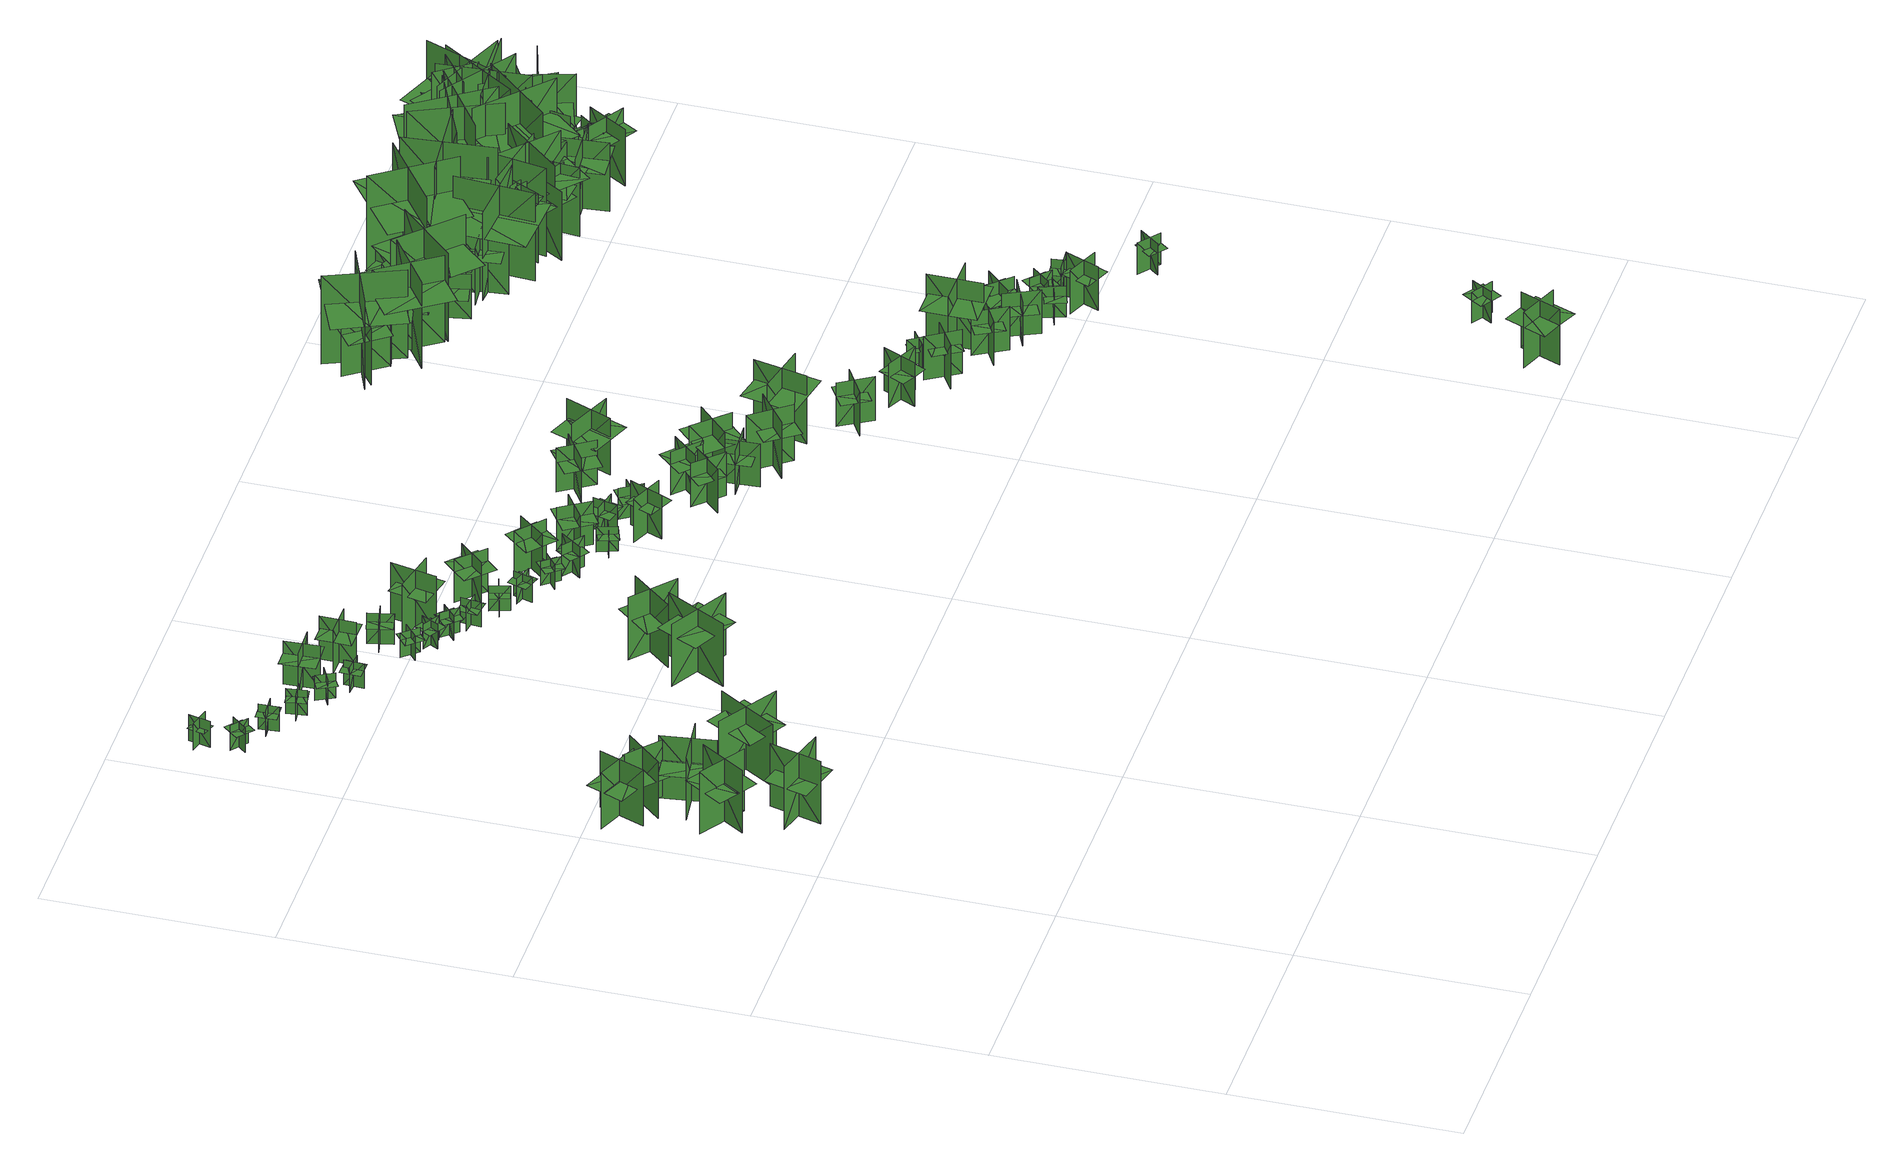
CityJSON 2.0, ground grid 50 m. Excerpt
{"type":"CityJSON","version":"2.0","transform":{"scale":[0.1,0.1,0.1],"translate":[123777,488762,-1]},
"CityObjects":{
"tree1":{"type":"SolitaryVegetationObject","geometry":[{"type":"MultiSurface","lod":"1","boundaries":[[[0,1,2]],[[0,2,3]],[[4,5,6]],[[4,6,7]],[[8,9,10]],[[8,10,11]],[[8,12,13]],[[8,13,9]]]}]},
"tree2":{"type":"SolitaryVegetationObject","geometry":[{"type":"MultiSurface","lod":"1","boundaries":[[[14,15,16]],[[14,16,17]],[[18,19,20]],[[18,20,21]],[[22,23,24]],[[22,24,25]],[[22,26,27]],[[22,27,23]]]}]},
"tree3":{"type":"SolitaryVegetationObject","geometry":[{"type":"MultiSurface","lod":"1","boundaries":[[[28,29,30]],[[28,30,31]],[[32,33,34]],[[32,34,35]],[[36,37,38]],[[36,38,39]],[[36,40,41]],[[36,41,37]]]}]},
"tree4":{"type":"SolitaryVegetationObject","geometry":[{"type":"MultiSurface","lod":"1","boundaries":[[[42,43,44]],[[42,44,45]],[[46,47,48]],[[46,48,49]],[[50,51,52]],[[50,52,53]],[[50,54,55]],[[50,55,51]]]}]},
"tree5":{"type":"SolitaryVegetationObject","geometry":[{"type":"MultiSurface","lod":"1","boundaries":[[[56,57,58]],[[56,58,59]],[[60,61,62]],[[60,62,63]],[[64,65,66]],[[64,66,67]],[[64,68,69]],[[64,69,65]]]}]},
"tree6":{"type":"SolitaryVegetationObject","geometry":[{"type":"MultiSurface","lod":"1","boundaries":[[[70,71,72]],[[70,72,73]],[[74,75,76]],[[74,76,77]],[[78,79,80]],[[78,80,81]],[[78,81,82]],[[78,82,83]]]}]},
"tree7":{"type":"SolitaryVegetationObject","geometry":[{"type":"MultiSurface","lod":"1","boundaries":[[[84,85,86]],[[84,86,87]],[[88,89,90]],[[88,90,91]],[[92,93,94]],[[92,94,95]],[[92,95,96]],[[92,96,97]]]}]},
"tree8":{"type":"SolitaryVegetationObject","geometry":[{"type":"MultiSurface","lod":"1","boundaries":[[[98,99,100]],[[98,100,101]],[[102,103,104]],[[102,104,105]],[[106,107,108]],[[106,108,109]],[[106,109,110]],[[106,110,111]]]}]},
"tree9":{"type":"SolitaryVegetationObject","geometry":[{"type":"MultiSurface","lod":"1","boundaries":[[[112,113,114]],[[112,114,115]],[[116,117,118]],[[116,118,119]],[[120,121,122]],[[120,122,123]],[[120,123,124]],[[120,124,125]]]}]},
"tree10":{"type":"SolitaryVegetationObject","geometry":[{"type":"MultiSurface","lod":"1","boundaries":[[[126,127,128]],[[126,128,129]],[[130,131,132]],[[130,132,133]],[[134,135,136]],[[134,136,137]],[[134,137,138]],[[134,138,139]]]}]},
"tree11":{"type":"SolitaryVegetationObject","geometry":[{"type":"MultiSurface","lod":"1","boundaries":[[[140,141,142]],[[140,142,143]],[[144,145,146]],[[144,146,147]],[[148,149,150]],[[148,150,151]],[[148,151,152]],[[148,152,153]]]}]},
"tree12":{"type":"SolitaryVegetationObject","geometry":[{"type":"MultiSurface","lod":"1","boundaries":[[[154,155,156]],[[154,156,157]],[[158,159,160]],[[158,160,161]],[[162,163,164]],[[162,164,165]],[[162,165,166]],[[162,166,167]]]}]},
"tree13":{"type":"SolitaryVegetationObject","geometry":[{"type":"MultiSurface","lod":"1","boundaries":[[[168,169,170]],[[168,170,171]],[[172,173,174]],[[172,174,175]],[[176,177,178]],[[176,178,179]],[[176,179,180]],[[176,180,181]]]}]},
"tree14":{"type":"SolitaryVegetationObject","geometry":[{"type":"MultiSurface","lod":"1","boundaries":[[[182,183,184]],[[182,184,185]],[[186,187,188]],[[186,188,189]],[[190,191,192]],[[190,192,193]],[[190,193,194]],[[190,194,195]]]}]},
"tree15":{"type":"SolitaryVegetationObject","geometry":[{"type":"MultiSurface","lod":"1","boundaries":[[[196,197,198]],[[196,198,199]],[[200,201,202]],[[200,202,203]],[[204,205,206]],[[204,206,207]],[[204,207,208]],[[204,208,209]]]}]},
"tree16":{"type":"SolitaryVegetationObject","geometry":[{"type":"MultiSurface","lod":"1","boundaries":[[[210,211,212]],[[210,212,213]],[[214,215,216]],[[214,216,217]],[[218,219,220]],[[218,220,221]],[[218,221,222]],[[218,222,223]]]}]},
"tree17":{"type":"SolitaryVegetationObject","geometry":[{"type":"MultiSurface","lod":"1","boundaries":[[[224,225,226]],[[224,226,227]],[[228,229,230]],[[228,230,231]],[[232,233,234]],[[232,234,235]],[[232,236,237]],[[232,237,233]]]}]},
"tree18":{"type":"SolitaryVegetationObject","geometry":[{"type":"MultiSurface","lod":"1","boundaries":[[[238,239,240]],[[238,240,241]],[[242,243,244]],[[242,244,245]],[[246,247,248]],[[246,248,249]],[[246,249,250]],[[246,250,251]]]}]},
"tree19":{"type":"SolitaryVegetationObject","geometry":[{"type":"MultiSurface","lod":"1","boundaries":[[[252,253,254]],[[252,254,255]],[[256,257,258]],[[256,258,259]],[[260,261,262]],[[260,262,263]],[[260,263,264]],[[260,264,265]]]}]},
"tree20":{"type":"SolitaryVegetationObject","geometry":[{"type":"MultiSurface","lod":"1","boundaries":[[[266,267,268]],[[266,268,269]],[[270,271,272]],[[270,272,273]],[[274,275,276]],[[274,276,277]],[[274,277,278]],[[274,278,279]]]}]},
"tree21":{"type":"SolitaryVegetationObject","geometry":[{"type":"MultiSurface","lod":"1","boundaries":[[[280,281,282]],[[280,282,283]],[[284,285,286]],[[284,286,287]],[[288,289,290]],[[288,290,291]],[[288,291,292]],[[288,292,293]]]}]},
"tree22":{"type":"SolitaryVegetationObject","geometry":[{"type":"MultiSurface","lod":"1","boundaries":[[[294,295,296]],[[294,296,297]],[[298,299,300]],[[298,300,301]],[[302,303,304]],[[302,304,305]],[[302,305,306]],[[302,306,307]]]}]},
"tree23":{"type":"SolitaryVegetationObject","geometry":[{"type":"MultiSurface","lod":"1","boundaries":[[[308,309,310]],[[308,310,311]],[[312,313,314]],[[312,314,315]],[[316,317,318]],[[316,318,319]],[[316,319,320]],[[316,320,321]]]}]},
"tree24":{"type":"SolitaryVegetationObject","geometry":[{"type":"MultiSurface","lod":"1","boundaries":[[[322,323,324]],[[322,324,325]],[[326,327,328]],[[326,328,329]],[[330,331,332]],[[330,332,333]],[[330,333,334]],[[330,334,335]]]}]},
"tree25":{"type":"SolitaryVegetationObject","geometry":[{"type":"MultiSurface","lod":"1","boundaries":[[[336,337,338]],[[336,338,339]],[[340,341,342]],[[340,342,343]],[[344,345,346]],[[344,346,347]],[[344,347,348]],[[344,348,349]]]}]},
"tree26":{"type":"SolitaryVegetationObject","geometry":[{"type":"MultiSurface","lod":"1","boundaries":[[[350,351,352]],[[350,352,353]],[[354,355,356]],[[354,356,357]],[[358,359,360]],[[358,360,361]],[[358,361,362]],[[358,362,363]]]}]},
"tree27":{"type":"SolitaryVegetationObject","geometry":[{"type":"MultiSurface","lod":"1","boundaries":[[[364,365,366]],[[364,366,367]],[[368,369,370]],[[368,370,371]],[[372,373,374]],[[372,374,375]],[[372,375,376]],[[372,376,377]]]}]},
"tree28":{"type":"SolitaryVegetationObject","geometry":[{"type":"MultiSurface","lod":"1","boundaries":[[[378,379,380]],[[378,380,381]],[[382,383,384]],[[382,384,385]],[[386,387,388]],[[386,388,389]],[[386,389,390]],[[386,390,391]]]}]},
"tree29":{"type":"SolitaryVegetationObject","geometry":[{"type":"MultiSurface","lod":"1","boundaries":[[[392,393,394]],[[392,394,395]],[[396,397,398]],[[396,398,399]],[[400,401,402]],[[400,402,403]],[[400,403,404]],[[400,404,405]]]}]},
"tree30":{"type":"SolitaryVegetationObject","geometry":[{"type":"MultiSurface","lod":"1","boundaries":[[[406,407,408]],[[406,408,409]],[[410,411,412]],[[410,412,413]],[[414,415,416]],[[414,416,417]],[[414,417,418]],[[414,418,419]]]}]},
"tree31":{"type":"SolitaryVegetationObject","geometry":[{"type":"MultiSurface","lod":"1","boundaries":[[[420,421,422]],[[420,422,423]],[[424,425,426]],[[424,426,427]],[[428,429,430]],[[428,430,431]],[[428,431,432]],[[428,432,433]]]}]},
"tree32":{"type":"SolitaryVegetationObject","geometry":[{"type":"MultiSurface","lod":"1","boundaries":[[[434,435,436]],[[434,436,437]],[[438,439,440]],[[438,440,441]],[[442,443,444]],[[442,444,445]],[[442,445,446]],[[442,446,447]]]}]},
"tree33":{"type":"SolitaryVegetationObject","geometry":[{"type":"MultiSurface","lod":"1","boundaries":[[[448,449,450]],[[448,450,451]],[[452,453,454]],[[452,454,455]],[[456,457,458]],[[456,458,459]],[[456,459,460]],[[456,460,461]]]}]},
"tree34":{"type":"SolitaryVegetationObject","geometry":[{"type":"MultiSurface","lod":"1","boundaries":[[[462,463,464]],[[462,464,465]],[[466,467,468]],[[466,468,469]],[[470,471,472]],[[470,472,473]],[[470,473,474]],[[470,474,475]]]}]},
"tree35":{"type":"SolitaryVegetationObject","geometry":[{"type":"MultiSurface","lod":"1","boundaries":[[[476,477,478]],[[476,478,479]],[[480,481,482]],[[480,482,483]],[[484,485,486]],[[484,486,487]],[[484,487,488]],[[484,488,489]]]}]},
"tree36":{"type":"SolitaryVegetationObject","geometry":[{"type":"MultiSurface","lod":"1","boundaries":[[[490,491,492]],[[490,492,493]],[[494,495,496]],[[494,496,497]],[[498,499,500]],[[498,500,501]],[[498,501,502]],[[498,502,503]]]}]},
"tree37":{"type":"SolitaryVegetationObject","geometry":[{"type":"MultiSurface","lod":"1","boundaries":[[[504,505,506]],[[504,506,507]],[[508,509,510]],[[508,510,511]],[[512,513,514]],[[512,514,515]],[[512,515,516]],[[512,516,517]]]}]},
"tree38":{"type":"SolitaryVegetationObject","geometry":[{"type":"MultiSurface","lod":"1","boundaries":[[[518,519,520]],[[518,520,521]],[[522,523,524]],[[522,524,525]],[[526,527,528]],[[526,528,529]],[[526,529,530]],[[526,530,531]]]}]},
"tree39":{"type":"SolitaryVegetationObject","geometry":[{"type":"MultiSurface","lod":"1","boundaries":[[[532,533,534]],[[532,534,535]],[[536,537,538]],[[536,538,539]],[[540,541,542]],[[540,542,543]],[[540,543,544]],[[540,544,545]]]}]},
"tree40":{"type":"SolitaryVegetationObject","geometry":[{"type":"MultiSurface","lod":"1","boundaries":[[[546,547,548]],[[546,548,549]],[[550,551,552]],[[550,552,553]],[[554,555,556]],[[554,556,557]],[[554,557,558]],[[554,558,559]]]}]},
"tree41":{"type":"SolitaryVegetationObject","geometry":[{"type":"MultiSurface","lod":"1","boundaries":[[[560,561,562]],[[560,562,563]],[[564,565,566]],[[564,566,567]],[[568,569,570]],[[568,570,571]],[[568,571,572]],[[568,572,573]]]}]},
"tree42":{"type":"SolitaryVegetationObject","geometry":[{"type":"MultiSurface","lod":"1","boundaries":[[[574,575,576]],[[574,576,577]],[[578,579,580]],[[578,580,581]],[[582,583,584]],[[582,584,585]],[[582,585,586]],[[582,586,587]]]}]},
"tree43":{"type":"SolitaryVegetationObject","geometry":[{"type":"MultiSurface","lod":"1","boundaries":[[[588,589,590]],[[588,590,591]],[[592,593,594]],[[592,594,595]],[[596,597,598]],[[596,598,599]],[[596,599,600]],[[596,600,601]]]}]},
"tree44":{"type":"SolitaryVegetationObject","geometry":[{"type":"MultiSurface","lod":"1","boundaries":[[[602,603,604]],[[602,604,605]],[[606,607,608]],[[606,608,609]],[[610,611,612]],[[610,612,613]],[[610,613,614]],[[610,614,615]]]}]},
"tree45":{"type":"SolitaryVegetationObject","geometry":[{"type":"MultiSurface","lod":"1","boundaries":[[[616,617,618]],[[616,618,619]],[[620,621,622]],[[620,622,623]],[[624,625,626]],[[624,626,627]],[[624,627,628]],[[624,628,629]]]}]},
"tree46":{"type":"SolitaryVegetationObject","geometry":[{"type":"MultiSurface","lod":"1","boundaries":[[[630,631,632]],[[630,632,633]],[[634,635,636]],[[634,636,637]],[[638,639,640]],[[638,640,641]],[[638,641,642]],[[638,642,643]]]}]},
"tree47":{"type":"SolitaryVegetationObject","geometry":[{"type":"MultiSurface","lod":"1","boundaries":[[[644,645,646]],[[644,646,647]],[[648,649,650]],[[648,650,651]],[[652,653,654]],[[652,654,655]],[[652,656,657]],[[652,657,653]]]}]},
"tree48":{"type":"SolitaryVegetationObject","geometry":[{"type":"MultiSurface","lod":"1","boundaries":[[[658,659,660]],[[658,660,661]],[[662,663,664]],[[662,664,665]],[[666,667,668]],[[666,668,669]],[[666,669,670]],[[666,670,671]]]}]},
"tree49":{"type":"SolitaryVegetationObject","geometry":[{"type":"MultiSurface","lod":"1","boundaries":[[[672,673,674]],[[672,674,675]],[[676,677,678]],[[676,678,679]],[[680,681,682]],[[680,682,683]],[[680,683,684]],[[680,684,685]]]}]},
"tree50":{"type":"SolitaryVegetationObject","geometry":[{"type":"MultiSurface","lod":"1","boundaries":[[[686,687,688]],[[686,688,689]],[[690,691,692]],[[690,692,693]],[[694,695,696]],[[694,696,697]],[[694,697,698]],[[694,698,699]]]}]},
"tree51":{"type":"SolitaryVegetationObject","geometry":[{"type":"MultiSurface","lod":"1","boundaries":[[[700,701,702]],[[700,702,703]],[[704,705,706]],[[704,706,707]],[[708,709,710]],[[708,710,711]],[[708,712,713]],[[708,713,709]]]}]},
"tree52":{"type":"SolitaryVegetationObject","geometry":[{"type":"MultiSurface","lod":"1","boundaries":[[[714,715,716]],[[714,716,717]],[[718,719,720]],[[718,720,721]],[[722,723,724]],[[722,724,725]],[[722,725,726]],[[722,726,727]]]}]},
"tree53":{"type":"SolitaryVegetationObject","geometry":[{"type":"MultiSurface","lod":"1","boundaries":[[[728,729,730]],[[728,730,731]],[[732,733,734]],[[732,734,735]],[[736,737,738]],[[736,738,739]],[[736,739,740]],[[736,740,741]]]}]},
"tree54":{"type":"SolitaryVegetationObject","geometry":[{"type":"MultiSurface","lod":"1","boundaries":[[[742,743,744]],[[742,744,745]],[[746,747,748]],[[746,748,749]],[[750,751,752]],[[750,752,753]],[[750,753,754]],[[750,754,755]]]}]},
"tree55":{"type":"SolitaryVegetationObject","geometry":[{"type":"MultiSurface","lod":"1","boundaries":[[[756,757,758]],[[756,758,759]],[[760,761,762]],[[760,762,763]],[[764,765,766]],[[764,766,767]],[[764,768,769]],[[764,769,765]]]}]},
"tree56":{"type":"SolitaryVegetationObject","geometry":[{"type":"MultiSurface","lod":"1","boundaries":[[[770,771,772]],[[770,772,773]],[[774,775,776]],[[774,776,777]],[[778,779,780]],[[778,780,781]],[[778,781,782]],[[778,782,783]]]}]},
"tree57":{"type":"SolitaryVegetationObject","geometry":[{"type":"MultiSurface","lod":"1","boundaries":[[[784,785,786]],[[784,786,787]],[[788,789,790]],[[788,790,791]],[[792,793,794]],[[792,794,795]],[[792,796,797]],[[792,797,793]]]}]},
"tree58":{"type":"SolitaryVegetationObject","geometry":[{"type":"MultiSurface","lod":"1","boundaries":[[[798,799,800]],[[798,800,801]],[[802,803,804]],[[802,804,805]],[[806,807,808]],[[806,808,809]],[[806,809,810]],[[806,810,811]]]}]},
"tree59":{"type":"SolitaryVegetationObject","geometry":[{"type":"MultiSurface","lod":"1","boundaries":[[[812,813,814]],[[812,814,815]],[[816,817,818]],[[816,818,819]],[[820,821,822]],[[820,822,823]],[[820,823,824]],[[820,824,825]]]}]},
"tree60":{"type":"SolitaryVegetationObject","geometry":[{"type":"MultiSurface","lod":"1","boundaries":[[[826,827,828]],[[826,828,829]],[[830,831,832]],[[830,832,833]],[[834,835,836]],[[834,836,837]],[[834,837,838]],[[834,838,839]]]}]},
"tree61":{"type":"SolitaryVegetationObject","geometry":[{"type":"MultiSurface","lod":"1","boundaries":[[[840,841,842]],[[840,842,843]],[[844,845,846]],[[844,846,847]],[[848,849,850]],[[848,850,851]],[[848,851,852]],[[848,852,853]]]}]},
"tree62":{"type":"SolitaryVegetationObject","geometry":[{"type":"MultiSurface","lod":"1","boundaries":[[[854,855,856]],[[854,856,857]],[[858,859,860]],[[858,860,861]],[[862,863,864]],[[862,864,865]],[[862,865,866]],[[862,866,867]]]}]},
"tree63":{"type":"SolitaryVegetationObject","geometry":[{"type":"MultiSurface","lod":"1","boundaries":[[[868,869,870]],[[868,870,871]],[[872,873,874]],[[872,874,875]],[[876,877,878]],[[876,878,879]],[[876,879,880]],[[876,880,881]]]}]},
"tree64":{"type":"SolitaryVegetationObject","geometry":[{"type":"MultiSurface","lod":"1","boundaries":[[[882,883,884]],[[882,884,885]],[[886,887,888]],[[886,888,889]],[[890,891,892]],[[890,892,893]],[[890,893,894]],[[890,894,895]]]}]},
"tree65":{"type":"SolitaryVegetationObject","geometry":[{"type":"MultiSurface","lod":"1","boundaries":[[[896,897,898]],[[896,898,899]],[[900,901,902]],[[900,902,903]],[[904,905,906]],[[904,906,907]],[[904,907,908]],[[904,908,909]]]}]},
"tree66":{"type":"SolitaryVegetationObject","geometry":[{"type":"MultiSurface","lod":"1","boundaries":[[[910,911,912]],[[910,912,913]],[[914,915,916]],[[914,916,917]],[[918,919,920]],[[918,920,921]],[[918,922,923]],[[918,923,919]]]}]},
"tree67":{"type":"SolitaryVegetationObject","geometry":[{"type":"MultiSurface","lod":"1","boundaries":[[[924,925,926]],[[924,926,927]],[[928,929,930]],[[928,930,931]],[[932,933,934]],[[932,934,935]],[[932,935,936]],[[932,936,937]]]}]},
"tree68":{"type":"SolitaryVegetationObject","geometry":[{"type":"MultiSurface","lod":"1","boundaries":[[[938,939,940]],[[938,940,941]],[[942,943,944]],[[942,944,945]],[[946,947,948]],[[946,948,949]],[[946,949,950]],[[946,950,951]]]}]},
"tree69":{"type":"SolitaryVegetationObject","geometry":[{"type":"MultiSurface","lod":"1","boundaries":[[[952,953,954]],[[952,954,955]],[[956,957,958]],[[956,958,959]],[[960,961,962]],[[960,962,963]],[[960,963,964]],[[960,964,965]]]}]},
"tree70":{"type":"SolitaryVegetationObject","geometry":[{"type":"MultiSurface","lod":"1","boundaries":[[[966,967,968]],[[966,968,969]],[[970,971,972]],[[970,972,973]],[[974,975,976]],[[974,976,977]],[[974,977,978]],[[974,978,979]]]}]},
"tree71":{"type":"SolitaryVegetationObject","geometry":[{"type":"MultiSurface","lod":"1","boundaries":[[[980,981,982]],[[980,982,983]],[[984,985,986]],[[984,986,987]],[[988,989,990]],[[988,990,991]],[[988,991,992]],[[988,992,993]]]}]},
"tree72":{"type":"SolitaryVegetationObject","geometry":[{"type":"MultiSurface","lod":"1","boundaries":[[[994,995,996]],[[994,996,997]],[[998,999,1000]],[[998,1000,1001]],[[1002,1003,1004]],[[1002,1004,1005]],[[1002,1005,1006]],[[1002,1006,1007]]]}]},
"tree73":{"type":"SolitaryVegetationObject","geometry":[{"type":"MultiSurface","lod":"1","boundaries":[[[1008,1009,1010]],[[1008,1010,1011]],[[1012,1013,1014]],[[1012,1014,1015]],[[1016,1017,1018]],[[1016,1018,1019]],[[1016,1020,1021]],[[1016,1021,1017]]]}]},
"tree74":{"type":"SolitaryVegetationObject","geometry":[{"type":"MultiSurface","lod":"1","boundaries":[[[1022,1023,1024]],[[1022,1024,1025]],[[1026,1027,1028]],[[1026,1028,1029]],[[1030,1031,1032]],[[1030,1032,1033]],[[1030,1034,1035]],[[1030,1035,1031]]]}]},
"tree75":{"type":"SolitaryVegetationObject","geometry":[{"type":"MultiSurface","lod":"1","boundaries":[[[1036,1037,1038]],[[1036,1038,1039]],[[1040,1041,1042]],[[1040,1042,1043]],[[1044,1045,1046]],[[1044,1046,1047]],[[1044,1047,1048]],[[1044,1048,1049]]]}]},
"tree76":{"type":"SolitaryVegetationObject","geometry":[{"type":"MultiSurface","lod":"1","boundaries":[[[1050,1051,1052]],[[1050,1052,1053]],[[1054,1055,1056]],[[1054,1056,1057]],[[1058,1059,1060]],[[1058,1060,1061]],[[1058,1061,1062]],[[1058,1062,1063]]]}]},
"tree77":{"type":"SolitaryVegetationObject","geometry":[{"type":"MultiSurface","lod":"1","boundaries":[[[1064,1065,1066]],[[1064,1066,1067]],[[1068,1069,1070]],[[1068,1070,1071]],[[1072,1073,1074]],[[1072,1074,1075]],[[1072,1075,1076]],[[1072,1076,1077]]]}]},
"tree78":{"type":"SolitaryVegetationObject","geometry":[{"type":"MultiSurface","lod":"1","boundaries":[[[1078,1079,1080]],[[1078,1080,1081]],[[1082,1083,1084]],[[1082,1084,1085]],[[1086,1087,1088]],[[1086,1088,1089]],[[1086,1089,1090]],[[1086,1090,1091]]]}]},
"tree79":{"type":"SolitaryVegetationObject","geometry":[{"type":"MultiSurface","lod":"1","boundaries":[[[1092,1093,1094]],[[1092,1094,1095]],[[1096,1097,1098]],[[1096,1098,1099]],[[1100,1101,1102]],[[1100,1102,1103]],[[1100,1104,1105]],[[1100,1105,1101]]]}]},
"tree80":{"type":"SolitaryVegetationObject","geometry":[{"type":"MultiSurface","lod":"1","boundaries":[[[1106,1107,1108]],[[1106,1108,1109]],[[1110,1111,1112]],[[1110,1112,1113]],[[1114,1115,1116]],[[1114,1116,1117]],[[1114,1117,1118]],[[1114,1118,1119]]]}]},
"tree81":{"type":"SolitaryVegetationObject","geometry":[{"type":"MultiSurface","lod":"1","boundaries":[[[1120,1121,1122]],[[1120,1122,1123]],[[1124,1125,1126]],[[1124,1126,1127]],[[1128,1129,1130]],[[1128,1130,1131]],[[1128,1131,1132]],[[1128,1132,1133]]]}]},
"tree82":{"type":"SolitaryVegetationObject","geometry":[{"type":"MultiSurface","lod":"1","boundaries":[[[1134,1135,1136]],[[1134,1136,1137]],[[1138,1139,1140]],[[1138,1140,1141]],[[1142,1143,1144]],[[1142,1144,1145]],[[1142,1146,1147]],[[1142,1147,1143]]]}]},
"tree83":{"type":"SolitaryVegetationObject","geometry":[{"type":"MultiSurface","lod":"1","boundaries":[[[1148,1149,1150]],[[1148,1150,1151]],[[1152,1153,1154]],[[1152,1154,1155]],[[1156,1157,1158]],[[1156,1158,1159]],[[1156,1159,1160]],[[1156,1160,1161]]]}]},
"tree84":{"type":"SolitaryVegetationObject","geometry":[{"type":"MultiSurface","lod":"1","boundaries":[[[1162,1163,1164]],[[1162,1164,1165]],[[1166,1167,1168]],[[1166,1168,1169]],[[1170,1171,1172]],[[1170,1172,1173]],[[1170,1173,1174]],[[1170,1174,1175]]]}]},
"tree85":{"type":"SolitaryVegetationObject","geometry":[{"type":"MultiSurface","lod":"1","boundaries":[[[1176,1177,1178]],[[1176,1178,1179]],[[1180,1181,1182]],[[1180,1182,1183]],[[1184,1185,1186]],[[1184,1186,1187]],[[1184,1187,1188]],[[1184,1188,1189]]]}]},
"tree86":{"type":"SolitaryVegetationObject","geometry":[{"type":"MultiSurface","lod":"1","boundaries":[[[1190,1191,1192]],[[1190,1192,1193]],[[1194,1195,1196]],[[1194,1196,1197]],[[1198,1199,1200]],[[1198,1200,1201]],[[1198,1201,1202]],[[1198,1202,1203]]]}]},
"tree87":{"type":"SolitaryVegetationObject","geometry":[{"type":"MultiSurface","lod":"1","boundaries":[[[1204,1205,1206]],[[1204,1206,1207]],[[1208,1209,1210]],[[1208,1210,1211]],[[1212,1213,1214]],[[1212,1214,1215]],[[1212,1215,1216]],[[1212,1216,1217]]]}]},
"tree88":{"type":"SolitaryVegetationObject","geometry":[{"type":"MultiSurface","lod":"1","boundaries":[[[1218,1219,1220]],[[1218,1220,1221]],[[1222,1223,1224]],[[1222,1224,1225]],[[1226,1227,1228]],[[1226,1228,1229]],[[1226,1229,1230]],[[1226,1230,1231]]]}]},
"tree89":{"type":"SolitaryVegetationObject","geometry":[{"type":"MultiSurface","lod":"1","boundaries":[[[1232,1233,1234]],[[1232,1234,1235]],[[1236,1237,1238]],[[1236,1238,1239]],[[1240,1241,1242]],[[1240,1242,1243]],[[1240,1243,1244]],[[1240,1244,1245]]]}]},
"tree90":{"type":"SolitaryVegetationObject","geometry":[{"type":"MultiSurface","lod":"1","boundaries":[[[1246,1247,1248]],[[1246,1248,1249]],[[1250,1251,1252]],[[1250,1252,1253]],[[1254,1255,1256]],[[1254,1256,1257]],[[1254,1258,1259]],[[1254,1259,1255]]]}]},
"tree91":{"type":"SolitaryVegetationObject","geometry":[{"type":"MultiSurface","lod":"1","boundaries":[[[1260,1261,1262]],[[1260,1262,1263]],[[1264,1265,1266]],[[1264,1266,1267]],[[1268,1269,1270]],[[1268,1270,1271]],[[1268,1271,1272]],[[1268,1272,1273]]]}]},
"tree92":{"type":"SolitaryVegetationObject","geometry":[{"type":"MultiSurface","lod":"1","boundaries":[[[1274,1275,1276]],[[1274,1276,1277]],[[1278,1279,1280]],[[1278,1280,1281]],[[1282,1283,1284]],[[1282,1284,1285]],[[1282,1285,1286]],[[1282,1286,1287]]]}]},
"tree93":{"type":"SolitaryVegetationObject","geometry":[{"type":"MultiSurface","lod":"1","boundaries":[[[1288,1289,1290]],[[1288,1290,1291]],[[1292,1293,1294]],[[1292,1294,1295]],[[1296,1297,1298]],[[1296,1298,1299]],[[1296,1299,1300]],[[1296,1300,1301]]]}]},
"tree94":{"type":"SolitaryVegetationObject","geometry":[{"type":"MultiSurface","lod":"1","boundaries":[[[1302,1303,1304]],[[1302,1304,1305]],[[1306,1307,1308]],[[1306,1308,1309]],[[1310,1311,1307]],[[1310,1307,1306]],[[1312,1313,1303]],[[1312,1303,1302]],[[1314,1315,1316]],[[1314,1316,1317]],[[1318,1319,1320]],[[1318,1320,1321]]]}]},
"tree95":{"type":"SolitaryVegetationObject","geometry":[{"type":"MultiSurface","lod":"1","boundaries":[[[1322,1323,1324]],[[1322,1324,1325]],[[1326,1327,1328]],[[1326,1328,1329]],[[1330,1331,1332]],[[1330,1332,1333]],[[1330,1333,1334]],[[1330,1334,1335]]]}]},
"tree96":{"type":"SolitaryVegetationObject","geometry":[{"type":"MultiSurface","lod":"1","boundaries":[[[1336,1337,1338]],[[1336,1338,1339]],[[1340,1341,1342]],[[1340,1342,1343]],[[1344,1345,1346]],[[1344,1346,1347]],[[1344,1347,1348]],[[1344,1348,1349]]]}]},
"tree97":{"type":"SolitaryVegetationObject","geometry":[{"type":"MultiSurface","lod":"1","boundaries":[[[1350,1351,1352]],[[1350,1352,1353]],[[1354,1355,1356]],[[1354,1356,1357]],[[1358,1359,1360]],[[1358,1360,1361]],[[1358,1361,1362]],[[1358,1362,1363]]]}]},
"tree98":{"type":"SolitaryVegetationObject","geometry":[{"type":"MultiSurface","lod":"1","boundaries":[[[1364,1365,1366]],[[1364,1366,1367]],[[1368,1369,1370]],[[1368,1370,1371]],[[1372,1373,1374]],[[1372,1374,1375]],[[1372,1375,1376]],[[1372,1376,1377]]]}]}
},
"vertices":[
[81,1182,21],[146,1283,21],[146,1283,177],[81,1182,177],[155,1199,21],[155,1199,177],[54,1264,177],[54,1264,21],[81,1191,117],[138,1279,117],[97,1306,117],[40,1218,117],[124,1164,117],[181,1252,117],
[117,1421,21],[17,1461,21],[17,1461,161],[117,1421,161],[90,1483,21],[90,1483,161],[50,1382,161],[50,1382,21],[109,1419,107],[22,1455,107],[5,1414,107],[93,1379,107],[126,1462,107],[39,1497,107],
[122,1105,17],[238,1072,17],[238,1072,173],[122,1105,173],[160,1039,17],[160,1039,173],[192,1155,173],[192,1155,17],[131,1107,113],[232,1079,113],[245,1126,113],[144,1154,113],[117,1058,113],[218,1030,113],
[153,1439,23],[81,1359,23],[81,1359,164],[153,1439,164],[85,1435,23],[85,1435,164],[166,1363,164],[166,1363,23],[152,1431,110],[88,1361,110],[121,1331,110],[184,1402,110],[118,1462,110],[55,1391,110],
[170,1260,19],[155,1379,19],[155,1379,175],[170,1260,175],[215,1319,19],[215,1319,175],[96,1304,175],[96,1304,19],[164,1267,115],[151,1371,115],[102,1365,115],[115,1260,115],[214,1273,115],[201,1377,115],
[337,1298,20],[254,1167,20],[254,1167,175],[337,1298,175],[235,1275,20],[235,1275,175],[367,1191,175],[367,1191,20],[330,1287,134],[285,1313,134],[224,1207,134],[269,1182,134],[314,1156,134],[375,1261,134],
[105,2260,21],[76,2226,21],[76,2226,83],[105,2260,83],[75,2258,21],[109,2229,21],[109,2229,83],[75,2258,83],[75,2258,66],[61,2241,66],[94,2212,66],[109,2229,66],[123,2246,66],[90,2275,66],
[70,2299,24],[82,2347,24],[82,2347,89],[70,2299,89],[100,2317,24],[52,2329,24],[52,2329,89],[100,2317,89],[94,2318,65],[99,2338,65],[66,2346,65],[61,2327,65],[56,2307,65],[89,2298,65],
[159,2223,23],[162,2179,23],[162,2179,85],[159,2223,85],[139,2201,23],[184,2204,23],[184,2204,85],[139,2201,85],[139,2201,67],[141,2179,67],[185,2182,67],[184,2204,67],[182,2226,67],[138,2223,67],
[233,2140,22],[227,2184,22],[227,2184,84],[233,2140,84],[251,2163,22],[207,2157,22],[207,2157,84],[251,2163,84],[251,2163,67],[248,2185,67],[204,2179,67],[207,2157,67],[210,2135,67],[254,2142,67],
[276,2109,24],[316,2129,24],[316,2129,86],[276,2109,86],[304,2100,24],[284,2139,24],[284,2139,86],[304,2100,86],[304,2100,68],[324,2110,68],[304,2149,68],[284,2139,68],[264,2129,68],[285,2090,68],
[351,2097,25],[349,2053,25],[349,2053,87],[351,2097,87],[329,2078,25],[373,2075,25],[373,2075,87],[329,2078,87],[329,2078,70],[328,2055,70],[372,2053,70],[373,2075,70],[374,2098,70],[330,2100,70],
[286,2174,24],[364,2177,24],[364,2177,132],[286,2174,132],[324,2139,24],[321,2216,24],[321,2216,132],[324,2139,132],[324,2139,102],[363,2141,102],[359,2218,102],[321,2216,102],[282,2215,102],[285,2137,102],
[524,1455,26],[659,1380,26],[659,1380,181],[524,1455,181],[553,1355,26],[553,1355,181],[628,1491,181],[628,1491,26],[535,1448,140],[512,1402,140],[621,1348,140],[644,1394,140],[667,1440,140],[559,1495,140],
[419,2090,27],[420,2168,27],[420,2168,135],[419,2090,135],[456,2126,27],[379,2127,27],[379,2127,135],[456,2126,135],[456,2126,105],[457,2165,105],[379,2166,105],[379,2127,105],[378,2089,105],[455,2087,105],
[503,1979,24],[474,2013,24],[474,2013,85],[503,1979,85],[505,2009,24],[472,1980,24],[472,1980,85],[505,2009,85],[505,2009,68],[491,2026,68],[457,1997,68],[472,1980,68],[486,1963,68],[520,1992,68],
[673,1574,19],[594,1483,19],[594,1483,175],[673,1574,175],[598,1568,19],[598,1568,175],[689,1489,175],[689,1489,19],[672,1565,115],[603,1486,115],[640,1454,115],[709,1533,115],[634,1598,115],[565,1519,115],
[513,1975,26],[551,1953,26],[551,1953,87],[513,1975,87],[520,1947,26],[542,1985,26],[542,1985,87],[520,1947,87],[520,1947,70],[539,1935,70],[561,1973,70],[542,1985,70],[523,1996,70],[501,1958,70],
[530,2070,26],[476,2058,26],[476,2058,103],[530,2070,103],[499,2090,26],[511,2036,26],[511,2036,103],[499,2090,103],[499,2090,82],[472,2084,82],[484,2030,82],[511,2036,82],[538,2042,82],[526,2096,82],
[558,1953,27],[588,1920,27],[588,1920,88],[558,1953,88],[557,1923,27],[590,1953,27],[590,1953,88],[557,1923,88],[557,1923,71],[572,1907,71],[605,1937,71],[590,1953,71],[574,1969,71],[542,1939,71],
[574,1965,27],[596,2067,27],[596,2067,166],[574,1965,166],[630,2002,27],[630,2002,166],[528,2024,166],[528,2024,27],[630,2002,122],[640,2044,122],[558,2062,122],[548,2020,122],[539,1977,122],[621,1959,122],
[641,1903,25],[597,1908,25],[597,1908,87],[641,1903,87],[623,1927,25],[618,1883,25],[618,1883,87],[623,1927,87],[623,1927,69],[601,1929,69],[596,1885,69],[618,1883,69],[640,1880,69],[645,1924,69],
[679,1884,23],[692,1842,23],[692,1842,85],[679,1884,85],[665,1858,23],[708,1871,23],[708,1871,85],[665,1858,85],[665,1858,68],[672,1837,68],[714,1850,68],[708,1871,68],[701,1892,68],[659,1879,68],
[745,1850,22],[732,1808,22],[732,1808,84],[745,1850,84],[719,1837,22],[761,1823,22],[761,1823,84],[719,1837,84],[719,1837,67],[712,1816,67],[754,1802,67],[761,1823,67],[768,1845,67],[726,1858,67],
[689,1903,26],[742,1959,26],[742,1959,133],[689,1903,133],[740,1904,26],[685,1958,26],[685,1958,133],[740,1904,133],[740,1904,103],[767,1932,103],[711,1986,103],[685,1958,103],[658,1930,103],[714,1876,103],
[823,1803,22],[788,1776,22],[788,1776,83],[823,1803,83],[793,1807,22],[821,1772,22],[821,1772,83],[793,1807,83],[793,1807,66],[776,1793,66],[803,1758,66],[821,1772,66],[838,1786,66],[811,1821,66],
[835,1775,22],[881,1740,22],[881,1740,100],[835,1775,100],[840,1738,22],[840,1738,100],[875,1785,100],[875,1785,22],[840,1738,75],[859,1724,75],[888,1761,75],[868,1775,75],[849,1790,75],[821,1753,75],
[869,1817,26],[809,1867,26],[809,1867,134],[869,1817,134],[865,1869,26],[815,1810,26],[815,1810,134],[865,1869,134],[865,1869,104],[835,1894,104],[785,1835,104],[815,1810,104],[844,1785,104],[894,1844,104],
[951,1688,22],[936,1730,22],[936,1730,84],[951,1688,84],[964,1714,22],[922,1700,22],[922,1700,84],[964,1714,84],[964,1714,66],[956,1735,66],[915,1721,66],[922,1700,66],[929,1679,66],[971,1694,66],
[961,1796,27],[896,1753,27],[896,1753,135],[961,1796,135],[911,1807,27],[953,1742,27],[953,1742,135],[911,1807,135],[911,1807,105],[878,1785,105],[921,1721,105],[953,1742,105],[986,1763,105],[943,1828,105],
[1008,1757,26],[994,1703,26],[994,1703,103],[1008,1757,103],[976,1738,26],[1030,1725,26],[1030,1725,103],[976,1738,103],[976,1738,81],[970,1712,81],[1023,1698,81],[1030,1725,81],[1037,1751,81],[983,1765,81],
[1016,1615,21],[1048,1690,21],[1048,1690,130],[1016,1615,130],[1064,1635,21],[1064,1635,130],[989,1667,130],[989,1667,21],[1064,1635,96],[1078,1666,96],[1018,1692,96],[1004,1661,96],[991,1630,96],[1050,1604,96],
[1088,1710,25],[1043,1678,25],[1043,1678,102],[1088,1710,102],[1052,1717,25],[1084,1671,25],[1084,1671,102],[1052,1717,102],[1052,1717,80],[1029,1701,80],[1061,1655,80],[1084,1671,80],[1106,1687,80],[1074,1733,80],
[1191,1589,21],[1134,1531,21],[1134,1531,130],[1191,1589,130],[1139,1589,21],[1139,1589,130],[1197,1531,130],[1197,1531,21],[1139,1589,95],[1115,1565,95],[1161,1519,95],[1185,1543,95],[1209,1567,95],[1163,1613,95],
[1165,1638,23],[1221,1586,23],[1221,1586,131],[1165,1638,131],[1166,1587,23],[1219,1644,23],[1219,1644,131],[1166,1587,131],[1166,1587,101],[1195,1560,101],[1247,1617,101],[1219,1644,101],[1190,1670,101],[1138,1613,101],
[1089,1805,25],[1163,1853,25],[1163,1853,135],[1089,1805,135],[1158,1791,25],[1110,1864,25],[1110,1864,135],[1158,1791,135],[1097,1803,99],[1120,1769,99],[1193,1819,99],[1170,1852,99],[1147,1886,99],[1075,1836,99],
[1237,1552,23],[1241,1471,23],[1241,1471,131],[1237,1552,131],[1202,1513,23],[1202,1513,131],[1284,1518,131],[1284,1518,23],[1202,1513,97],[1204,1480,97],[1269,1483,97],[1267,1517,97],[1265,1551,97],[1201,1547,97],
[1290,1544,22],[1221,1615,22],[1221,1615,161],[1290,1544,161],[1291,1610,22],[1220,1540,22],[1220,1540,161],[1291,1610,161],[1291,1610,122],[1257,1646,122],[1185,1576,122],[1220,1540,122],[1255,1505,122],[1326,1575,122],
[1279,1437,25],[1363,1501,25],[1363,1501,165],[1279,1437,165],[1346,1429,25],[1346,1429,165],[1282,1512,165],[1282,1512,25],[1346,1429,121],[1381,1455,121],[1330,1522,121],[1295,1495,121],[1260,1469,121],[1311,1402,121],
[1243,1879,22],[1200,1775,22],[1200,1775,163],[1243,1879,163],[1160,1845,22],[1265,1802,22],[1265,1802,163],[1160,1845,163],[1233,1876,117],[1185,1895,117],[1143,1790,117],[1192,1771,117],[1241,1752,117],[1282,1857,117],
[1414,1422,20],[1439,1541,20],[1439,1541,190],[1414,1422,190],[1482,1466,20],[1363,1491,20],[1363,1491,190],[1482,1466,190],[1482,1466,142],[1494,1526,142],[1375,1551,142],[1363,1491,142],[1350,1431,142],[1469,1407,142],
[1534,1367,24],[1464,1325,24],[1464,1325,133],[1534,1367,133],[1483,1380,24],[1483,1380,133],[1525,1310,133],[1525,1310,24],[1483,1380,99],[1454,1362,99],[1487,1306,99],[1517,1324,99],[1546,1341,99],[1512,1397,99],
[1576,1296,24],[1649,1260,24],[1649,1260,132],[1576,1296,132],[1593,1246,24],[1593,1246,132],[1629,1320,132],[1629,1320,24],[1593,1246,98],[1624,1232,98],[1652,1290,98],[1622,1305,98],[1591,1320,98],[1563,1261,98],
[1728,1184,25],[1685,1253,25],[1685,1253,134],[1728,1184,134],[1739,1235,25],[1739,1235,134],[1670,1192,134],[1670,1192,25],[1739,1235,100],[1721,1264,100],[1666,1230,100],[1684,1201,100],[1702,1172,100],[1757,1206,100],
[1744,1256,29],[1716,1297,29],[1716,1297,94],[1744,1256,94],[1750,1290,29],[1710,1263,29],[1710,1263,94],[1750,1290,94],[1746,1287,69],[1734,1304,69],[1705,1285,69],[1717,1268,69],[1728,1251,69],[1757,1270,69],
[2147,58,25],[2055,95,25],[2055,95,163],[2147,58,163],[2122,119,25],[2085,27,25],[2085,27,163],[2122,119,163],[2122,119,124],[2076,138,124],[2038,46,124],[2085,27,124],[2131,8,124],[2168,101,124],
[1456,2310,12],[1393,2396,12],[1393,2396,153],[1456,2310,153],[1468,2394,12],[1382,2330,12],[1382,2330,153],[1468,2394,153],[1451,2318,117],[1393,2396,117],[1359,2371,117],[1417,2293,117],[1484,2343,117],[1426,2421,117],
[1842,1170,25],[1771,1130,25],[1771,1130,134],[1842,1170,134],[1792,1183,25],[1792,1183,134],[1832,1113,134],[1832,1113,25],[1792,1183,100],[1762,1167,100],[1794,1110,100],[1824,1127,100],[1853,1144,100],[1821,1200,100],
[1365,2339,10],[1528,2405,10],[1528,2405,230],[1365,2339,230],[1494,2285,10],[1427,2448,10],[1427,2448,230],[1494,2285,230],[1379,2332,159],[1412,2257,159],[1573,2326,159],[1541,2401,159],[1509,2476,159],[1347,2406,159],
[1816,1163,23],[1816,1284,23],[1816,1284,192],[1816,1163,192],[1874,1219,23],[1752,1220,23],[1752,1220,192],[1874,1219,192],[1874,1219,145],[1874,1280,145],[1752,1281,145],[1752,1220,145],[1752,1159,145],[1873,1159,145],
[1456,2310,11],[1560,2331,11],[1560,2331,152],[1456,2310,152],[1526,2264,11],[1505,2368,11],[1505,2368,152],[1526,2264,152],[1465,2311,115],[1560,2331,115],[1552,2372,115],[1456,2353,115],[1473,2270,115],[1569,2290,115],
[1869,1140,26],[1904,1066,26],[1904,1066,134],[1869,1140,134],[1852,1091,26],[1852,1091,134],[1926,1125,134],[1926,1125,26],[1852,1091,100],[1867,1060,100],[1925,1088,100],[1911,1118,100],[1896,1149,100],[1838,1121,100],
[1469,2248,9],[1596,2336,9],[1596,2336,224],[1469,2248,224],[1570,2228,9],[1482,2356,9],[1482,2356,224],[1570,2228,224],[1570,2228,164],[1634,2272,164],[1546,2400,164],[1482,2356,164],[1419,2312,164],[1507,2184,164],
[1886,1133,25],[1941,1188,25],[1941,1188,132],[1886,1133,132],[1937,1133,25],[1883,1188,25],[1883,1188,132],[1937,1133,132],[1937,1133,102],[1965,1160,102],[1910,1215,102],[1883,1188,102],[1855,1160,102],[1910,1105,102],
[1618,2298,11],[1536,2286,11],[1536,2286,121],[1618,2298,121],[1565,2337,11],[1577,2255,11],[1577,2255,121],[1565,2337,121],[1611,2297,92],[1536,2286,92],[1540,2254,92],[1615,2264,92],[1606,2329,92],[1531,2319,92],
[2188,200,24],[2217,247,24],[2217,247,101],[2188,200,101],[2224,208,24],[2177,238,24],[2177,238,101],[2224,208,101],[2224,208,80],[2239,232,80],[2192,261,80],[2177,238,80],[2162,214,80],[2209,185,80],
[1608,2341,11],[1579,2264,11],[1579,2264,121],[1608,2341,121],[1549,2314,11],[1626,2284,11],[1626,2284,121],[1549,2314,121],[1606,2334,92],[1579,2264,92],[1609,2252,92],[1636,2322,92],[1575,2346,92],[1548,2275,92],
[1942,1050,23],[1997,1070,23],[1997,1070,100],[1942,1050,100],[1976,1035,23],[1976,1035,100],[1956,1089,100],[1956,1089,23],[1976,1035,76],[1999,1043,76],[1983,1087,76],[1960,1078,76],[1937,1070,76],[1953,1026,76],
[1602,2237,10],[1689,2253,10],[1689,2253,120],[1602,2237,120],[1660,2198,10],[1643,2284,10],[1643,2284,120],[1660,2198,120],[1609,2232,84],[1617,2192,84],[1703,2210,84],[1695,2250,84],[1686,2290,84],[1600,2272,84],
[2017,1115,23],[1981,1074,23],[1981,1074,100],[2017,1115,100],[1981,1113,23],[2022,1077,23],[2022,1077,100],[1981,1113,100],[1981,1113,79],[1962,1093,79],[2003,1056,79],[2022,1077,79],[2040,1097,79],[1999,1134,79],
[2015,979,23],[2046,1054,23],[2046,1054,131],[2015,979,131],[2063,999,23],[2063,999,131],[1988,1030,131],[1988,1030,23],[2063,999,97],[2076,1031,97],[2016,1056,97],[2003,1024,97],[1990,993,97],[2050,968,97],
[1574,2222,8],[1697,2348,8],[1697,2348,228],[1574,2222,228],[1714,2224,8],[1588,2347,8],[1588,2347,228],[1714,2224,228],[1590,2221,157],[1649,2165,157],[1770,2293,157],[1711,2349,157],[1652,2405,157],[1531,2277,157],
[2056,1089,25],[2061,1034,25],[2061,1034,102],[2056,1089,102],[2032,1061,25],[2087,1066,25],[2087,1066,102],[2032,1061,102],[2032,1061,80],[2034,1033,80],[2090,1038,80],[2087,1066,80],[2084,1093,80],[2029,1088,80],
[1672,2334,14],[1695,2408,14],[1695,2408,121],[1672,2334,121],[1718,2358,14],[1644,2381,14],[1644,2381,121],[1718,2358,121],[1718,2358,91],[1729,2395,91],[1655,2418,91],[1644,2381,91],[1633,2344,91],[1707,2321,91],
[1708,2247,11],[1785,2256,11],[1785,2256,119],[1708,2247,119],[1748,2215,11],[1739,2292,11],[1739,2292,119],[1748,2215,119],[1748,2215,89],[1786,2219,89],[1778,2296,89],[1739,2292,89],[1701,2287,89],[1709,2211,89],
[1763,2148,9],[1752,2254,9],[1752,2254,150],[1763,2148,150],[1816,2213,9],[1710,2203,9],[1710,2203,150],[1816,2213,150],[1762,2157,114],[1752,2254,114],[1710,2249,114],[1720,2153,114],[1804,2161,114],[1794,2258,114],
[2167,896,22],[2203,941,22],[2203,941,100],[2167,896,100],[2204,900,22],[2204,900,100],[2158,937,100],[2158,937,22],[2204,900,76],[2219,919,76],[2182,948,76],[2167,929,76],[2152,910,76],[2189,881,76],
[1767,2371,12],[1774,2294,12],[1774,2294,120],[1767,2371,120],[1733,2332,12],[1810,2339,12],[1810,2339,120],[1733,2332,120],[1733,2332,90],[1737,2293,90],[1814,2300,90],[1810,2339,90],[1807,2377,90],[1730,2370,90],
[1836,2285,8],[1823,2109,8],[1823,2109,227],[1836,2285,227],[1730,2193,8],[1906,2181,8],[1906,2181,227],[1730,2193,227],[1822,2275,156],[1741,2279,156],[1732,2103,156],[1813,2099,156],[1894,2095,156],[1904,2271,156],
[1827,2193,13],[1812,2246,13],[1812,2246,90],[1827,2193,90],[1845,2225,13],[1792,2209,13],[1792,2209,90],[1845,2225,90],[1845,2225,68],[1837,2251,68],[1784,2236,68],[1792,2209,68],[1800,2183,68],[1853,2198,68],
[1711,2306,4],[1875,2423,4],[1875,2423,255],[1711,2306,255],[1868,2280,4],[1752,2444,4],[1752,2444,255],[1868,2280,255],[1729,2302,174],[1784,2227,174],[1946,2347,174],[1891,2422,174],[1836,2496,174],[1674,2377,174],
[1978,2137,11],[1855,2200,11],[1855,2200,183],[1978,2137,183],[1945,2242,11],[1881,2119,11],[1881,2119,183],[1945,2242,183],[1975,2149,127],[2003,2207,127],[1879,2268,127],[1851,2211,127],[1823,2153,127],[1947,2092,127],
[1914,2332,11],[1881,2253,11],[1881,2253,152],[1914,2332,152],[1853,2307,11],[1932,2273,11],[1932,2273,152],[1853,2307,152],[1853,2307,106],[1932,2273,106],[1950,2316,106],[1872,2350,106],[1835,2264,106],[1914,2230,106],
[1902,2076,11],[1971,2186,11],[1971,2186,183],[1902,2076,183],[2002,2100,11],[1892,2169,11],[1892,2169,183],[2002,2100,183],[1908,2086,139],[1971,2186,139],[1928,2214,139],[1864,2113,139],[1951,2058,139],[2015,2159,139],
[2020,2168,10],[1847,2199,10],[1847,2199,229],[2020,2168,229],[1940,2283,10],[1909,2110,10],[1909,2110,229],[1940,2283,229],[2012,2183,158],[2024,2263,158],[1851,2291,158],[1838,2210,158],[1825,2130,158],[1999,2102,158],
[1989,2270,10],[1877,2282,10],[1877,2282,151],[1989,2270,151],[1933,2340,10],[1921,2228,10],[1921,2228,151],[1933,2340,151],[1983,2279,106],[1988,2331,106],[1875,2341,106],[1871,2289,106],[1866,2237,106],[1978,2226,106],
[1918,2215,4],[1901,2416,4],[1901,2416,254],[1918,2215,254],[2021,2338,4],[1820,2320,4],[1820,2320,254],[2021,2338,254],[1931,2229,173],[2023,2239,173],[2003,2439,173],[1910,2429,173],[1818,2420,173],[1838,2219,173],
[1914,2236,10],[2045,2118,10],[2045,2118,229],[1914,2236,229],[1922,2096,10],[2039,2227,10],[2039,2227,229],[1922,2096,229],[1914,2219,159],[1861,2158,159],[1993,2042,159],[2047,2104,159],[2100,2165,159],[1968,2281,159],
[2068,2112,13],[1938,2125,13],[1938,2125,185],[2068,2112,185],[2002,2191,13],[1989,2062,13],[1989,2062,185],[2002,2191,185],[2057,2113,140],[1938,2125,140],[1933,2074,140],[2052,2062,140],[2062,2165,140],[1944,2176,140],
[2008,2287,11],[1944,2244,11],[1944,2244,119],[2008,2287,119],[1957,2297,11],[2000,2233,11],[2000,2233,119],[1957,2297,119],[1957,2297,89],[1925,2275,89],[1968,2211,89],[2000,2233,89],[2033,2255,89],[1989,2319,89],
[2050,2127,14],[2007,2191,14],[2007,2191,122],[2050,2127,122],[2060,2178,14],[1996,2134,14],[1996,2134,122],[2060,2178,122],[2060,2178,91],[2038,2210,91],[1974,2166,91],[1996,2134,91],[2018,2102,91],[2082,2146,91],
[2082,2157,10],[2093,2028,10],[2093,2028,182],[2082,2157,182],[2016,2079,10],[2146,2089,10],[2146,2089,182],[2016,2079,182],[2083,2146,138],[2093,2028,138],[2144,2032,138],[2134,2151,138],[2032,2142,138],[2042,2024,138],
[2047,2166,14],[2111,2122,14],[2111,2122,121],[2047,2166,121],[2056,2116,14],[2100,2179,14],[2100,2179,121],[2056,2116,121],[2056,2116,91],[2088,2094,91],[2132,2157,91],[2100,2179,91],[2068,2201,91],[2024,2138,91],
[2072,2242,3],[1989,2426,3],[1989,2426,254],[2072,2242,254],[2129,2391,3],[1945,2309,3],[1945,2309,254],[2129,2391,254],[2080,2259,173],[2164,2299,173],[2078,2481,173],[1994,2441,173],[1910,2402,173],[1995,2220,173],
[2123,2247,11],[2043,2236,11],[2043,2236,150],[2123,2247,150],[2080,2279,11],[2080,2279,150],[2091,2199,150],[2091,2199,11],[2081,2276,105],[2047,2272,105],[2056,2207,105],[2090,2212,105],[2123,2216,105],[2114,2281,105],
[2010,2437,3],[2124,2271,3],[2124,2271,254],[2010,2437,254],[1981,2280,3],[2147,2394,3],[2147,2394,254],[1981,2280,254],[2005,2418,173],[1929,2364,173],[2047,2201,173],[2122,2255,173],[2198,2309,173],[2081,2473,173],
[2044,2336,9],[2100,2354,9],[2100,2354,91],[2044,2336,91],[2079,2318,9],[2060,2374,9],[2060,2374,91],[2079,2318,91],[2079,2318,68],[2107,2327,68],[2088,2383,68],[2060,2374,68],[2032,2364,68],[2051,2308,68],
[2192,2307,7],[2055,2159,7],[2055,2159,257],[2192,2307,257],[2032,2300,7],[2180,2164,7],[2180,2164,257],[2032,2300,257],[2173,2307,177],[2103,2369,177],[1969,2219,177],[2039,2157,177],[2108,2095,177],[2242,2245,177],
[2133,2095,15],[2156,2170,15],[2156,2170,123],[2133,2095,123],[2179,2119,15],[2105,2142,15],[2105,2142,123],[2179,2119,123],[2179,2119,92],[2190,2156,92],[2116,2179,92],[2105,2142,92],[2093,2105,92],[2167,2082,92],
[2160,2101,15],[2251,2045,15],[2251,2045,156],[2160,2101,156],[2180,2020,15],[2236,2110,15],[2236,2110,156],[2180,2020,156],[2168,2097,120],[2251,2045,120],[2273,2081,120],[2190,2132,120],[2146,2061,120],[2229,2010,120],
[2158,2130,10],[2184,2266,10],[2184,2266,183],[2158,2130,183],[2249,2192,10],[2113,2217,10],[2113,2217,183],[2249,2192,183],[2170,2136,127],[2233,2126,127],[2256,2262,127],[2193,2273,127],[2130,2284,127],[2107,2147,127],
[2231,2412,4],[2119,2245,4],[2119,2245,255],[2231,2412,255],[2074,2381,4],[2241,2268,4],[2241,2268,255],[2074,2381,255],[2212,2409,174],[2134,2460,174],[2025,2291,174],[2103,2240,174],[2181,2190,174],[2290,2359,174],
[2249,2132,15],[2200,2071,15],[2200,2071,122],[2249,2132,122],[2197,2126,15],[2258,2078,15],[2258,2078,122],[2197,2126,122],[2197,2126,92],[2173,2096,92],[2234,2048,92],[2258,2078,92],[2282,2108,92],[2221,2157,92],
[2116,2343,61],[2199,2406,61],[2200,2405,255],[2117,2342,255],[2194,2332,61],[2131,2415,61],[2131,2414,255],[2193,2332,255],[2193,2332,9],[2131,2414,9],[2117,2342,9],[2200,2405,9],[2117,2343,156],[2200,2405,156],[2168,2447,174],[2085,2385,174],[2188,2396,186],[2127,2349,186],[2151,2318,197],[2212,2365,197],
[2153,2331,6],[2241,2178,6],[2241,2178,225],[2153,2331,225],[2117,2196,6],[2270,2283,6],[2270,2283,225],[2117,2196,225],[2148,2315,154],[2078,2273,154],[2169,2122,154],[2238,2164,154],[2308,2206,154],[2218,2357,154],
[2284,2311,4],[2083,2297,4],[2083,2297,255],[2284,2311,255],[2164,2416,4],[2177,2215,4],[2177,2215,255],[2164,2416,255],[2271,2324,174],[2263,2417,174],[2062,2400,174],[2070,2307,174],[2078,2215,174],[2279,2232,174],
[2316,2244,8],[2147,2193,8],[2147,2193,227],[2316,2244,227],[2192,2310,8],[2244,2141,8],[2244,2141,227],[2192,2310,227],[2302,2253,156],[2277,2330,156],[2109,2276,156],[2134,2198,156],[2159,2121,156],[2327,2175,156],
[2238,2454,2],[2163,2267,2],[2163,2267,253],[2238,2454,253],[2091,2391,2],[2278,2316,2],[2278,2316,253],[2091,2391,253],[2220,2447,172],[2133,2480,172],[2062,2292,172],[2149,2259,172],[2236,2226,172],[2307,2415,172]
]}
